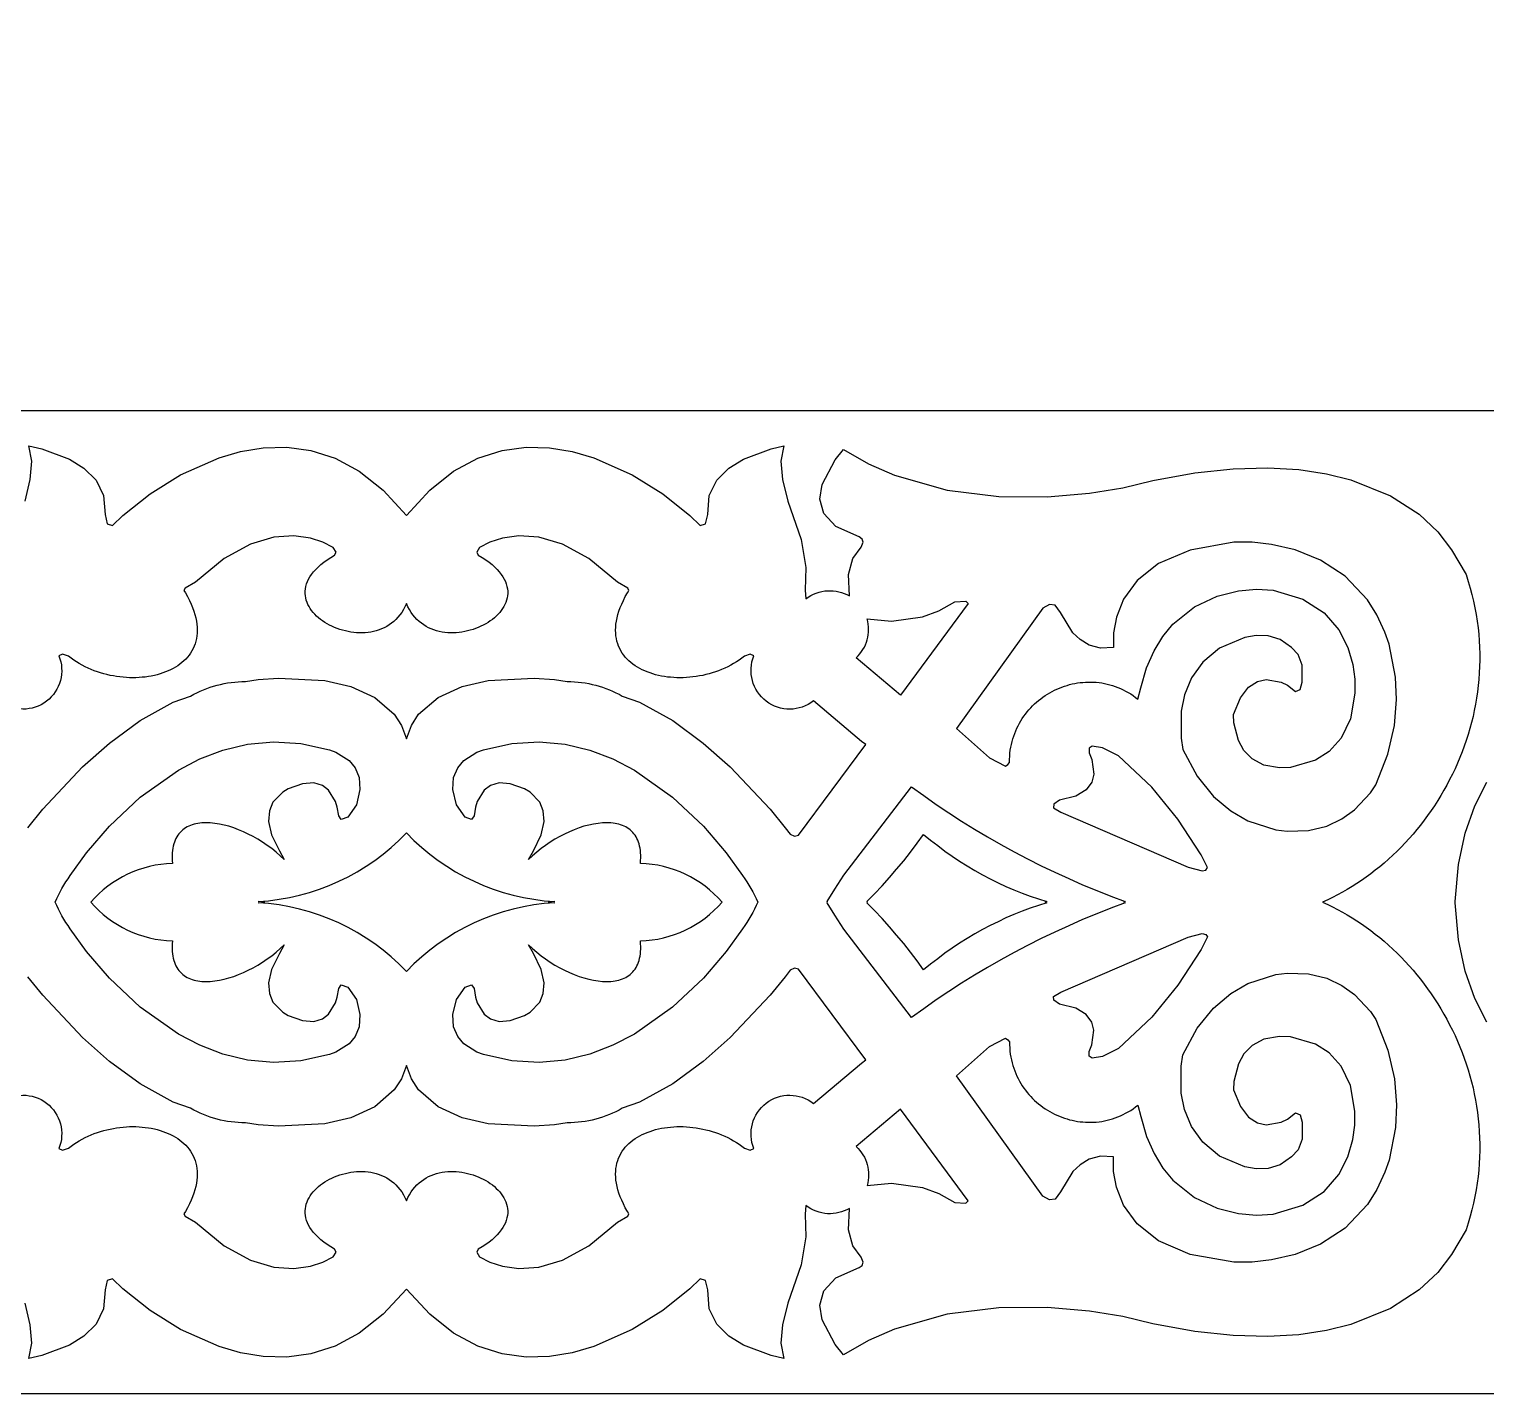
# Model space of a CAD drawing. Extents: x 2785 to 3442, y 577 to 855.
# Drawn here: x 2901.3 to 3049.6, y 577.3 to 716.3 of the extents above; entities that cross this region are included whole.
import ezdxf

# ---------------------------------------------------------------- set-up
doc = ezdxf.new("R2010")
doc.units = 0
doc.layers.add('LAYER_1', color=18, linetype='CONTINUOUS')

msp = doc.modelspace()

# ---------------------------------------------------------------- linework, layer by layer
at = {"layer": 'LAYER_1'}
for points in [[(2831.82, 660.75, 0), (2833.32, 663.28)], [(2900.9, 668.23), (2901.43, 670.43), (2901.6, 672.29), (2901.29, 673.86), (2902.6, 673.57), (2905.42, 672.51), (2906.89, 671.59), (2908.12, 670.38), (2908.9, 668.81), (2909.04, 666.87), (2909.27, 665.92), (2909.81, 665.77), (2910.86, 666.77), (2913.63, 668.97), (2916.73, 670.9), (2920.65, 672.64), (2922.84, 673.28), (2925.15, 673.66), (2927.54, 673.72), (2929.99, 673.39), (2932.46, 672.6), (2934.93, 671.28), (2937.36, 669.36), (2939.73, 666.79), (2942.1, 669.36), (2944.53, 671.28), (2947, 672.6), (2949.47, 673.39), (2951.92, 673.72), (2954.31, 673.66), (2956.62, 673.28), (2958.81, 672.64), (2962.73, 670.9), (2965.83, 668.97), (2968.6, 666.77), (2969.65, 665.77), (2970.19, 665.92), (2970.42, 666.87), (2970.56, 668.81), (2971.34, 670.38), (2972.57, 671.59), (2974.04, 672.51), (2976.86, 673.57), (2978.17, 673.86), (2977.86, 672.29), (2978.03, 670.43), (2978.56, 668.23), (2979.91, 664.33), (2980.41, 661.49), (2980.34, 659.16), (2980.4, 658.28), (2980.65, 658.46), (2980.92, 658.62), (2981.19, 658.76), (2981.47, 658.88), (2981.75, 658.97), (2982.03, 659.04), (2982.32, 659.09), (2982.61, 659.12), (2982.9, 659.12), (2983.19, 659.11), (2983.48, 659.07), (2983.76, 659.01), (2984.04, 658.94), (2984.32, 658.84), (2984.58, 658.72), (2984.84, 658.58), (2984.74, 660.78), (2985.18, 662.38), (2986.02, 663.55), (2986.24, 664.06), (2986.14, 664.38), (2985.82, 664.61), (2983.47, 665.67), (2982.22, 666.99), (2981.83, 668.45), (2982.05, 669.93), (2983.38, 672.44), (2984.25, 673.5), (2986.8, 672.04), (2989.43, 670.88), (2994.79, 669.36), (3000.06, 668.7), (3004.98, 668.68), (3009.28, 669.05), (3012.68, 669.6), (3015.72, 670.32), (3020.02, 671.11), (3023.92, 671.53), (3027.45, 671.62), (3030.61, 671.44), (3033.42, 671.02), (3035.9, 670.4), (3039.94, 668.77), (3042.85, 666.9), (3044.77, 665.12), (3046.14, 663.28, 0), (3047.64, 660.75), (3047.86, 660.07), (3048.06, 659.39), (3048.23, 658.72), (3048.39, 658.04), (3048.54, 657.37), (3048.66, 656.69), (3048.76, 656.02), (3048.85, 655.35), (3048.92, 654.68), (3048.97, 654.02), (3049.01, 653.36), (3049.02, 652.7), (3049.03, 652.04), (3049.01, 651.39), (3048.98, 650.74), (3048.93, 650.09), (3048.87, 649.45), (3048.79, 648.81), (3048.7, 648.18), (3048.59, 647.55), (3048.47, 646.93), (3048.34, 646.31), (3048.18, 645.69), (3048.02, 645.09), (3047.84, 644.48), (3047.65, 643.88), (3047.45, 643.29), (3047.23, 642.71), (3047, 642.13), (3046.76, 641.55), (3046.51, 640.99), (3046.24, 640.43), (3045.96, 639.88), (3045.68, 639.33), (3045.38, 638.8), (3045.07, 638.27), (3044.75, 637.75), (3044.41, 637.23), (3044.07, 636.73), (3043.72, 636.23), (3043.36, 635.74), (3042.99, 635.26), (3042.61, 634.79), (3042.23, 634.33), (3041.83, 633.88), (3041.43, 633.44), (3041.02, 633.01), (3040.6, 632.59), (3040.17, 632.18), (3039.73, 631.78), (3039.29, 631.39), (3038.84, 631.01), (3038.39, 630.65), (3037.93, 630.29), (3037.46, 629.95), (3036.99, 629.62), (3036.51, 629.29), (3036.02, 628.99), (3035.54, 628.69), (3035.04, 628.41), (3034.54, 628.14), (3034.04, 627.88), (3033.54, 627.64), (3033.03, 627.41), (3033.54, 627.17), (3034.04, 626.93), (3034.54, 626.67), (3035.04, 626.4), (3035.54, 626.12), (3036.02, 625.82), (3036.51, 625.52), (3036.99, 625.2), (3037.46, 624.86), (3037.93, 624.52), (3038.39, 624.16), (3038.84, 623.8), (3039.29, 623.42), (3039.73, 623.03), (3040.17, 622.63), (3040.6, 622.22), (3041.02, 621.8), (3041.43, 621.37), (3041.83, 620.93), (3042.23, 620.48), (3042.61, 620.02), (3042.99, 619.55), (3043.36, 619.07), (3043.72, 618.58), (3044.07, 618.08), (3044.41, 617.58), (3044.75, 617.07), (3045.07, 616.54), (3045.38, 616.01), (3045.68, 615.48), (3045.96, 614.93), (3046.24, 614.38), (3046.51, 613.82), (3046.76, 613.26), (3047, 612.68), (3047.23, 612.1), (3047.45, 611.52), (3047.65, 610.93), (3047.84, 610.33), (3048.02, 609.73), (3048.18, 609.12), (3048.34, 608.5), (3048.47, 607.88), (3048.59, 607.26), (3048.7, 606.63), (3048.79, 606), (3048.87, 605.36), (3048.93, 604.72), (3048.98, 604.07), (3049.01, 603.42), (3049.03, 602.77), (3049.02, 602.11), (3049.01, 601.45), (3048.97, 600.79), (3048.92, 600.13), (3048.85, 599.46), (3048.76, 598.79), (3048.66, 598.12), (3048.54, 597.45), (3048.39, 596.77), (3048.23, 596.09), (3048.06, 595.42), (3047.86, 594.74), (3047.64, 594.06, 0), (3046.14, 591.53), (3044.77, 589.69), (3042.85, 587.92), (3039.94, 586.04), (3035.9, 584.41), (3033.42, 583.79), (3030.61, 583.37), (3027.45, 583.19), (3023.92, 583.28), (3020.02, 583.7), (3015.72, 584.49), (3012.68, 585.21), (3009.28, 585.76), (3004.98, 586.13), (3000.06, 586.11), (2994.79, 585.45), (2989.43, 583.93), (2986.8, 582.77), (2984.25, 581.32), (2983.38, 582.37), (2982.05, 584.88), (2981.83, 586.36), (2982.22, 587.82), (2983.47, 589.15), (2985.82, 590.2), (2986.14, 590.43), (2986.24, 590.75), (2986.02, 591.26), (2985.18, 592.43), (2984.74, 594.03), (2984.84, 596.23), (2984.58, 596.09), (2984.32, 595.97), (2984.04, 595.87), (2983.76, 595.8), (2983.48, 595.74), (2983.19, 595.7), (2982.9, 595.69), (2982.61, 595.69), (2982.32, 595.72), (2982.03, 595.77), (2981.75, 595.84), (2981.47, 595.93), (2981.19, 596.05), (2980.92, 596.19), (2980.65, 596.35), (2980.4, 596.53), (2980.34, 595.65), (2980.41, 593.32), (2979.91, 590.48), (2978.56, 586.58), (2978.03, 584.38), (2977.86, 582.52), (2978.17, 580.95), (2976.86, 581.24), (2974.04, 582.3), (2972.57, 583.22), (2971.34, 584.44), (2970.56, 586), (2970.42, 587.94), (2970.19, 588.89), (2969.65, 589.04), (2968.6, 588.05), (2965.83, 585.84), (2962.73, 583.91), (2958.81, 582.17), (2956.62, 581.53), (2954.31, 581.15), (2951.92, 581.09), (2949.47, 581.43), (2947, 582.21), (2944.53, 583.53), (2942.1, 585.45), (2939.73, 588.02), (2937.36, 585.45), (2934.93, 583.53), (2932.46, 582.21), (2929.99, 581.43), (2927.54, 581.09), (2925.15, 581.15), (2922.84, 581.53), (2920.65, 582.17), (2916.73, 583.91), (2913.63, 585.84), (2910.86, 588.05), (2909.81, 589.04), (2909.27, 588.89), (2909.04, 587.94), (2908.9, 586), (2908.12, 584.44), (2906.89, 583.22), (2905.42, 582.3), (2902.6, 581.24), (2901.29, 580.95), (2901.6, 582.52), (2901.43, 584.38), (2900.9, 586.58)], [(2833.32, 591.53, 0), (2831.82, 594.06)], [(2907.39, 846.03, 0), (2908.36, 844.39)], [(2970.34, 846.03, 0), (2969.36, 844.39)], [(3109.49, 844.39, 0), (3108.51, 846.03)], [(3371.62, 844.39, 0), (3372.59, 846.03)], [(2908.36, 801.15, 0), (2907.39, 799.51)], [(2969.36, 801.15, 0), (2970.34, 799.51)], [(3108.51, 799.51, 0), (3109.49, 801.15)], [(3372.59, 799.51, 0), (3371.62, 801.15)], [(2901.17, 634.99), (2902.69, 636.88), (2906.75, 641.18), (2909.5, 643.61), (2912.61, 645.9), (2915.98, 647.78), (2917.75, 648.39, -0.132782), (2923.34, 649.86), (2924.65, 650.06), (2926.72, 650.21), (2931.42, 649.96), (2934.06, 649.35), (2936.51, 648.25), (2938.49, 646.53), (2939.22, 645.39), (2939.73, 644.04), (2939.73, 644.04), (2939.73, 644.04), (2939.73, 644.04), (2939.73, 644.04), (2940.24, 645.39), (2940.97, 646.53), (2942.95, 648.25), (2945.4, 649.35), (2948.04, 649.96), (2952.74, 650.21), (2954.81, 650.06), (2956.11, 649.86, -0.132782), (2961.71, 648.39), (2963.48, 647.78), (2966.85, 645.9), (2969.96, 643.61), (2972.71, 641.18), (2976.77, 636.88), (2978.29, 634.99), (2978.81, 634.32), (2979.24, 634.11), (2979.64, 634.22), (2986.5, 643.47), (2986.06, 643.78), (2981.18, 647.89, -0.77031), (2975.12, 652.5), (2975.12, 652.5), (2974.75, 652.65), (2974.15, 652.45), (2973.88, 652.25), (2973.61, 652.05), (2973.33, 651.87), (2973.04, 651.69), (2972.75, 651.53), (2972.45, 651.37), (2972.14, 651.23), (2971.83, 651.09), (2971.52, 650.97), (2971.2, 650.86), (2970.88, 650.75), (2970.55, 650.66), (2970.23, 650.57), (2969.9, 650.5), (2969.57, 650.44), (2969.24, 650.38), (2968.91, 650.34), (2968.58, 650.3), (2968.25, 650.28), (2967.92, 650.26), (2967.6, 650.26), (2967.27, 650.26), (2966.95, 650.28), (2966.63, 650.3), (2966.32, 650.33), (2966.01, 650.38), (2965.7, 650.43), (2965.4, 650.49), (2965.11, 650.56), (2964.82, 650.65), (2964.54, 650.74), (2964.26, 650.84), (2964, 650.95), (2963.74, 651.07), (2963.49, 651.19), (2963.25, 651.33), (2963.02, 651.48), (2962.79, 651.64), (2962.58, 651.8), (2962.38, 651.98), (2962.2, 652.16), (2962.02, 652.36), (2961.86, 652.56), (2961.71, 652.77), (2961.57, 652.99), (2961.45, 653.22), (2961.34, 653.46), (2961.25, 653.71), (2961.17, 653.97), (2961.11, 654.24), (2961.07, 654.51), (2961.04, 654.8), (2961.03, 655.09), (2961.04, 655.39), (2961.07, 655.71), (2961.11, 656.03), (2961.18, 656.36), (2961.26, 656.69), (2961.37, 657.04), (2961.5, 657.4), (2961.65, 657.76), (2961.82, 658.13), (2962.01, 658.52), (2962.23, 658.91), (2962.38, 659.13), (2962.26, 659.37), (2961.21, 659.98), (2958.3, 662.4), (2955.62, 663.86), (2953.23, 664.56), (2951.18, 664.7), (2949.5, 664.47), (2948.24, 664.07), (2947.18, 663.51), (2946.9, 663.04), (2947.04, 662.74), (2947.44, 662.5), (2947.81, 662.26), (2948.14, 662.02), (2948.45, 661.77), (2948.73, 661.52), (2948.97, 661.28), (2949.19, 661.03), (2949.39, 660.78), (2949.55, 660.53), (2949.69, 660.29), (2949.81, 660.04), (2949.9, 659.8), (2949.97, 659.55), (2950.01, 659.31), (2950.04, 659.07), (2950.04, 658.84), (2950.02, 658.61), (2949.99, 658.38), (2949.93, 658.15), (2949.85, 657.93), (2949.76, 657.72), (2949.65, 657.51), (2949.53, 657.3), (2949.39, 657.1), (2949.23, 656.9), (2949.06, 656.72), (2948.88, 656.54), (2948.69, 656.36), (2948.48, 656.2), (2948.27, 656.04), (2948.04, 655.89), (2947.8, 655.74), (2947.56, 655.61), (2947.31, 655.49), (2947.05, 655.37), (2946.78, 655.27), (2946.51, 655.17), (2946.23, 655.09), (2945.95, 655.02), (2945.67, 654.95), (2945.38, 654.9), (2945.09, 654.87), (2944.8, 654.84), (2944.51, 654.83), (2944.22, 654.83), (2943.93, 654.84), (2943.64, 654.87), (2943.36, 654.91), (2943.08, 654.97), (2942.8, 655.04), (2942.52, 655.13), (2942.26, 655.23), (2941.99, 655.35), (2941.74, 655.48), (2941.49, 655.63), (2941.25, 655.8), (2941.02, 655.99), (2940.8, 656.19), (2940.59, 656.41), (2940.39, 656.65), (2940.21, 656.91), (2940.03, 657.19), (2939.88, 657.49), (2939.73, 657.8), (2939.58, 657.49), (2939.42, 657.19), (2939.25, 656.91), (2939.06, 656.65), (2938.87, 656.41), (2938.66, 656.19), (2938.44, 655.99), (2938.21, 655.8), (2937.97, 655.63), (2937.72, 655.48), (2937.47, 655.35), (2937.2, 655.23), (2936.94, 655.13), (2936.66, 655.04), (2936.38, 654.97), (2936.1, 654.91), (2935.82, 654.87), (2935.53, 654.84), (2935.24, 654.83), (2934.95, 654.83), (2934.66, 654.84), (2934.37, 654.87), (2934.08, 654.9), (2933.79, 654.95), (2933.51, 655.02), (2933.23, 655.09), (2932.95, 655.17), (2932.68, 655.27), (2932.41, 655.37), (2932.15, 655.49), (2931.9, 655.61), (2931.66, 655.74), (2931.42, 655.89), (2931.19, 656.04), (2930.98, 656.2), (2930.77, 656.36), (2930.58, 656.54), (2930.4, 656.72), (2930.23, 656.9), (2930.07, 657.1), (2929.93, 657.3), (2929.81, 657.51), (2929.7, 657.72), (2929.61, 657.93), (2929.53, 658.15), (2929.47, 658.38), (2929.44, 658.61), (2929.42, 658.84), (2929.42, 659.07), (2929.45, 659.31), (2929.49, 659.55), (2929.56, 659.8), (2929.65, 660.04), (2929.77, 660.29), (2929.91, 660.53), (2930.07, 660.78), (2930.27, 661.03), (2930.49, 661.28), (2930.73, 661.52), (2931.01, 661.77), (2931.32, 662.02), (2931.65, 662.26), (2932.02, 662.5), (2932.42, 662.74), (2932.56, 663.04), (2932.28, 663.51), (2931.22, 664.07), (2929.96, 664.47), (2928.28, 664.7), (2926.22, 664.56), (2923.84, 663.86), (2921.16, 662.4), (2918.25, 659.98), (2917.2, 659.37), (2917.08, 659.13), (2917.23, 658.91), (2917.45, 658.52), (2917.64, 658.13), (2917.81, 657.76), (2917.96, 657.4), (2918.09, 657.04), (2918.2, 656.69), (2918.28, 656.36), (2918.35, 656.03), (2918.39, 655.71), (2918.42, 655.39), (2918.43, 655.09), (2918.42, 654.8), (2918.39, 654.51), (2918.35, 654.24), (2918.29, 653.97), (2918.21, 653.71), (2918.12, 653.46), (2918.01, 653.22), (2917.89, 652.99), (2917.75, 652.77), (2917.6, 652.56), (2917.44, 652.36), (2917.26, 652.16), (2917.07, 651.98), (2916.87, 651.8), (2916.66, 651.64), (2916.44, 651.48), (2916.21, 651.33), (2915.97, 651.19), (2915.72, 651.07), (2915.46, 650.95), (2915.19, 650.84), (2914.92, 650.74), (2914.64, 650.65), (2914.35, 650.56), (2914.06, 650.49), (2913.75, 650.43), (2913.45, 650.38), (2913.14, 650.33), (2912.82, 650.3), (2912.51, 650.28), (2912.19, 650.26), (2911.86, 650.26), (2911.53, 650.26), (2911.21, 650.28), (2910.88, 650.3), (2910.55, 650.34), (2910.22, 650.38), (2909.89, 650.44), (2909.56, 650.5), (2909.23, 650.57), (2908.91, 650.66), (2908.58, 650.75), (2908.26, 650.86), (2907.94, 650.97), (2907.63, 651.09), (2907.32, 651.23), (2907.01, 651.37), (2906.71, 651.53), (2906.42, 651.69), (2906.13, 651.87), (2905.85, 652.05), (2905.58, 652.25), (2905.31, 652.45), (2904.71, 652.65), (2904.33, 652.5), (2904.33, 652.5, -0.77031), (2898.28, 647.89)], [(2898.28, 606.92, -0.77031), (2904.33, 602.31), (2904.33, 602.31), (2904.71, 602.16), (2905.31, 602.36), (2905.58, 602.56), (2905.85, 602.76), (2906.13, 602.94), (2906.42, 603.12), (2906.71, 603.28), (2907.01, 603.44), (2907.32, 603.58), (2907.63, 603.72), (2907.94, 603.84), (2908.26, 603.95), (2908.58, 604.06), (2908.91, 604.15), (2909.23, 604.24), (2909.56, 604.31), (2909.89, 604.37), (2910.22, 604.43), (2910.55, 604.47), (2910.88, 604.51), (2911.21, 604.53), (2911.53, 604.55), (2911.86, 604.55), (2912.19, 604.55), (2912.51, 604.53), (2912.82, 604.51), (2913.14, 604.48), (2913.45, 604.43), (2913.75, 604.38), (2914.06, 604.32), (2914.35, 604.25), (2914.64, 604.17), (2914.92, 604.07), (2915.19, 603.97), (2915.46, 603.86), (2915.72, 603.75), (2915.97, 603.62), (2916.21, 603.48), (2916.44, 603.33), (2916.66, 603.17), (2916.87, 603.01), (2917.07, 602.83), (2917.26, 602.65), (2917.44, 602.45), (2917.6, 602.25), (2917.75, 602.04), (2917.89, 601.82), (2918.01, 601.59), (2918.12, 601.35), (2918.21, 601.1), (2918.29, 600.84), (2918.35, 600.57), (2918.39, 600.3), (2918.42, 600.01), (2918.43, 599.72), (2918.42, 599.42), (2918.39, 599.11), (2918.35, 598.78), (2918.28, 598.46), (2918.2, 598.12), (2918.09, 597.77), (2917.96, 597.41), (2917.81, 597.05), (2917.64, 596.68), (2917.45, 596.29), (2917.23, 595.9), (2917.08, 595.68), (2917.2, 595.44), (2918.25, 594.83), (2921.16, 592.41), (2923.84, 590.95), (2926.22, 590.25), (2928.28, 590.11), (2929.96, 590.34), (2931.22, 590.75), (2932.28, 591.3), (2932.56, 591.77), (2932.42, 592.07), (2932.02, 592.31), (2931.65, 592.55), (2931.32, 592.79), (2931.01, 593.04), (2930.73, 593.29), (2930.49, 593.53), (2930.27, 593.78), (2930.07, 594.03), (2929.91, 594.28), (2929.77, 594.52), (2929.65, 594.77), (2929.56, 595.01), (2929.49, 595.26), (2929.45, 595.5), (2929.42, 595.74), (2929.42, 595.97), (2929.44, 596.2), (2929.47, 596.43), (2929.53, 596.66), (2929.61, 596.88), (2929.7, 597.09), (2929.81, 597.31), (2929.93, 597.51), (2930.07, 597.71), (2930.23, 597.91), (2930.4, 598.09), (2930.58, 598.27), (2930.77, 598.45), (2930.98, 598.62), (2931.19, 598.77), (2931.42, 598.92), (2931.66, 599.07), (2931.9, 599.2), (2932.15, 599.32), (2932.41, 599.44), (2932.68, 599.54), (2932.95, 599.64), (2933.23, 599.72), (2933.51, 599.79), (2933.79, 599.86), (2934.08, 599.91), (2934.37, 599.94), (2934.66, 599.97), (2934.95, 599.98), (2935.24, 599.98), (2935.53, 599.97), (2935.82, 599.94), (2936.1, 599.9), (2936.38, 599.84), (2936.66, 599.77), (2936.94, 599.68), (2937.2, 599.58), (2937.47, 599.46), (2937.72, 599.33), (2937.97, 599.18), (2938.21, 599.01), (2938.44, 598.82), (2938.66, 598.62), (2938.87, 598.4), (2939.06, 598.16), (2939.25, 597.9), (2939.42, 597.62), (2939.58, 597.32), (2939.73, 597.01), (2939.88, 597.32), (2940.03, 597.62), (2940.21, 597.9), (2940.39, 598.16), (2940.59, 598.4), (2940.8, 598.62), (2941.02, 598.82), (2941.25, 599.01), (2941.49, 599.18), (2941.74, 599.33), (2941.99, 599.46), (2942.26, 599.58), (2942.52, 599.68), (2942.8, 599.77), (2943.08, 599.84), (2943.36, 599.9), (2943.64, 599.94), (2943.93, 599.97), (2944.22, 599.98), (2944.51, 599.98), (2944.8, 599.97), (2945.09, 599.94), (2945.38, 599.91), (2945.67, 599.86), (2945.95, 599.79), (2946.23, 599.72), (2946.51, 599.64), (2946.78, 599.54), (2947.05, 599.44), (2947.31, 599.32), (2947.56, 599.2), (2947.8, 599.07), (2948.04, 598.92), (2948.27, 598.77), (2948.48, 598.62), (2948.69, 598.45), (2948.88, 598.27), (2949.06, 598.09), (2949.23, 597.91), (2949.39, 597.71), (2949.53, 597.51), (2949.65, 597.31), (2949.76, 597.09), (2949.85, 596.88), (2949.93, 596.66), (2949.99, 596.43), (2950.02, 596.2), (2950.04, 595.97), (2950.04, 595.74), (2950.01, 595.5), (2949.97, 595.26), (2949.9, 595.01), (2949.81, 594.77), (2949.69, 594.52), (2949.55, 594.28), (2949.39, 594.03), (2949.19, 593.78), (2948.97, 593.53), (2948.73, 593.29), (2948.45, 593.04), (2948.14, 592.79), (2947.81, 592.55), (2947.44, 592.31), (2947.04, 592.07), (2946.9, 591.77), (2947.18, 591.3), (2948.24, 590.75), (2949.5, 590.34), (2951.18, 590.11), (2953.23, 590.25), (2955.62, 590.95), (2958.3, 592.41), (2961.21, 594.83), (2962.26, 595.44), (2962.38, 595.68), (2962.23, 595.9), (2962.01, 596.29), (2961.82, 596.68), (2961.65, 597.05), (2961.5, 597.41), (2961.37, 597.77), (2961.26, 598.12), (2961.18, 598.46), (2961.11, 598.78), (2961.07, 599.11), (2961.04, 599.42), (2961.03, 599.72), (2961.04, 600.01), (2961.07, 600.3), (2961.11, 600.57), (2961.17, 600.84), (2961.25, 601.1), (2961.34, 601.35), (2961.45, 601.59), (2961.57, 601.82), (2961.71, 602.04), (2961.86, 602.25), (2962.02, 602.45), (2962.2, 602.65), (2962.38, 602.83), (2962.58, 603.01), (2962.79, 603.17), (2963.02, 603.33), (2963.25, 603.48), (2963.49, 603.62), (2963.74, 603.75), (2964, 603.86), (2964.26, 603.97), (2964.54, 604.07), (2964.82, 604.17), (2965.11, 604.25), (2965.4, 604.32), (2965.7, 604.38), (2966.01, 604.43), (2966.32, 604.48), (2966.63, 604.51), (2966.95, 604.53), (2967.27, 604.55), (2967.6, 604.55), (2967.92, 604.55), (2968.25, 604.53), (2968.58, 604.51), (2968.91, 604.47), (2969.24, 604.43), (2969.57, 604.37), (2969.9, 604.31), (2970.23, 604.24), (2970.55, 604.15), (2970.88, 604.06), (2971.2, 603.95), (2971.52, 603.84), (2971.83, 603.72), (2972.14, 603.58), (2972.45, 603.44), (2972.75, 603.28), (2973.04, 603.12), (2973.33, 602.94), (2973.61, 602.76), (2973.88, 602.56), (2974.15, 602.36), (2974.75, 602.16), (2975.12, 602.31), (2975.12, 602.31, -0.77031), (2981.18, 606.92), (2986.06, 611.03), (2986.5, 611.34), (2979.64, 620.59), (2979.24, 620.7), (2978.81, 620.49), (2978.29, 619.82), (2976.77, 617.93), (2972.71, 613.63), (2969.96, 611.2), (2966.85, 608.91), (2963.48, 607.03), (2961.71, 606.42, -0.132782), (2956.11, 604.95), (2954.81, 604.75), (2952.74, 604.6), (2948.04, 604.85), (2945.4, 605.46), (2942.95, 606.56), (2940.97, 608.29), (2940.24, 609.42), (2939.73, 610.77), (2939.73, 610.77), (2939.73, 610.77), (2939.73, 610.77), (2939.73, 610.77), (2939.22, 609.42), (2938.49, 608.29), (2936.51, 606.56), (2934.06, 605.46), (2931.42, 604.85), (2926.72, 604.6), (2924.65, 604.75), (2923.34, 604.95, -0.132782), (2917.75, 606.42), (2915.98, 607.03), (2912.61, 608.91), (2909.5, 611.2), (2906.75, 613.63), (2902.69, 617.93), (2901.17, 619.82)]]:
    msp.add_lwpolyline(points, format="xyb", dxfattribs=at)
for points in [[(2785.22, 677.47), (2939.73, 677.47), (3094.24, 677.47)], [(3049.74, 615.18), (3048.52, 617.59), (3047.55, 620.38), (3046.87, 623.57), (3046.54, 627.35), (3046.54, 627.41), (3046.54, 627.47), (3046.87, 631.24), (3047.55, 634.43), (3048.52, 637.22), (3049.74, 639.63)], [(3094.24, 577.34), (2939.73, 577.34), (2785.22, 577.34)]]:
    msp.add_lwpolyline(points, dxfattribs=at)
for points in [[(3001.14, 641.62), (3001.14, 641.94), (3001.16, 642.26), (3001.19, 642.56), (3001.22, 642.87), (3001.27, 643.17), (3001.33, 643.46), (3001.4, 643.75), (3001.48, 644.04), (3001.57, 644.32), (3001.67, 644.59), (3001.78, 644.86), (3001.89, 645.12), (3002.02, 645.37), (3002.15, 645.62), (3002.29, 645.87), (3002.44, 646.11), (3002.6, 646.34), (3002.76, 646.56), (3002.94, 646.78), (3003.12, 646.99), (3003.3, 647.2), (3003.49, 647.4), (3003.69, 647.59), (3003.9, 647.77), (3004.11, 647.95), (3004.32, 648.12), (3004.55, 648.28), (3004.77, 648.44), (3005, 648.59), (3005.24, 648.73), (3005.48, 648.86), (3005.72, 648.98), (3005.97, 649.1), (3006.22, 649.2), (3006.48, 649.3), (3006.73, 649.39), (3007, 649.48), (3007.26, 649.55), (3007.52, 649.62), (3007.79, 649.67), (3008.06, 649.72), (3008.33, 649.76), (3008.61, 649.78), (3008.88, 649.8), (3009.16, 649.81), (3009.43, 649.81), (3009.71, 649.8), (3009.98, 649.79), (3010.26, 649.76), (3010.53, 649.72), (3010.81, 649.67), (3011.08, 649.61), (3011.36, 649.54), (3011.63, 649.46), (3011.9, 649.37), (3012.17, 649.27), (3012.43, 649.16), (3012.7, 649.03), (3012.96, 648.9), (3013.22, 648.75), (3013.48, 648.6), (3013.73, 648.43), (3013.98, 648.25), (3014.22, 648.06), (3014.5, 649.22), (3015.1, 651.25), (3015.87, 653), (3016.77, 654.47), (3017.78, 655.7), (3019.99, 657.49), (3022.29, 658.57), (3024.46, 659.1), (3026.28, 659.26), (3028, 659.17), (3031, 658.25), (3033.18, 656.85), (3034.67, 655.14), (3035.61, 653.33), (3036.11, 651.59), (3036.31, 650.11), (3036.31, 648.7), (3035.85, 646.06), (3034.92, 644.11), (3033.68, 642.74), (3032.3, 641.86), (3029.76, 641.13), (3028.62, 641.07), (3027.04, 641.35), (3025.86, 641.99), (3025.02, 642.86), (3024.47, 643.85), (3024, 645.67), (3023.95, 646.5), (3024.65, 648.21), (3025.48, 649.3), (3026.39, 649.87), (3027.29, 650.07), (3028.8, 649.8), (3029.44, 649.49), (3030.27, 648.87), (3030.73, 649.05), (3030.95, 649.79), (3030.93, 651.54), (3030.55, 652.62), (3029.87, 653.34), (3028.71, 654.15), (3027.48, 654.52), (3026.26, 654.55), (3025.1, 654.36), (3022.54, 653.25), (3020.82, 651.85), (3019.66, 650.23), (3018.96, 648.52), (3018.62, 646.85), (3018.61, 644.09), (3018.79, 642.95), (3020.25, 640.23), (3021.92, 638.18), (3023.69, 636.7), (3025.41, 635.7), (3028.25, 634.77), (3029.43, 634.63), (3031.59, 634.69), (3033.44, 635.15), (3034.99, 635.9), (3036.26, 636.8), (3037.91, 638.54), (3038.46, 639.35), (3039.68, 642.48), (3040.33, 645.4), (3040.55, 648.03), (3040.45, 650.33), (3039.79, 653.66), (3039.35, 654.88), (3038.54, 656.65), (3037.59, 658.18), (3035.33, 660.59), (3032.8, 662.23), (3030.22, 663.27), (3027.83, 663.83), (3025.84, 664.05), (3023.97, 664.06), (3019.55, 663.26), (3016.33, 661.88), (3014.13, 660.14), (3012.75, 658.25), (3012.02, 656.41), (3011.73, 654.84), (3011.72, 653.34), (3010.4, 653.28), (3009.27, 653.58), (3008.34, 654.14), (3007.6, 654.84), (3006.33, 656.9), (3005.8, 657.64), (3005.22, 657.71), (3004.54, 657.33), (2995.75, 645.08), (2999.1, 642.09), (3000.73, 641.26), (3000.98, 641.43)], [(2985.53, 652.28), (2985.73, 652.48), (2985.91, 652.69), (2986.08, 652.91), (2986.22, 653.14), (2986.36, 653.37), (2986.47, 653.62), (2986.57, 653.87), (2986.65, 654.12), (2986.71, 654.38), (2986.75, 654.64), (2986.78, 654.91), (2986.79, 655.18), (2986.78, 655.44), (2986.75, 655.71), (2986.71, 655.98), (2986.64, 656.24), (2989.13, 656.03), (2992.28, 656.46), (2993.95, 657.06), (2995.56, 657.98), (2996.7, 658.06), (2996.93, 657.8), (2990.03, 648.48)], [(3009.26, 642.6), (3009.53, 641.94), (3009.74, 640.45), (3009.53, 639.62), (3008.95, 638.83), (3007.89, 638.2), (3006.22, 637.8), (3005.66, 637.39), (3005.63, 637), (3006.37, 636.58), (3019.33, 630.96), (3020.77, 630.61), (3021.14, 630.68), (3021.32, 630.93), (3020.66, 632.23), (3018.28, 635.84), (3015.62, 639.12), (3012.24, 642.32), (3010.6, 643.12), (3009.56, 643.3), (3009.27, 643.09)], [(2982.6, 627.41), (2982.57, 627.47), (2983.35, 628.72), (2984.26, 630.15), (2991.16, 639.16), (2992.41, 638.25), (2993.68, 637.36), (2994.97, 636.49), (2996.27, 635.65), (2997.58, 634.84), (2998.91, 634.05), (3000.25, 633.28), (3001.61, 632.53), (3002.98, 631.81), (3004.36, 631.12), (3005.76, 630.45), (3007.17, 629.8), (3008.59, 629.18), (3010.02, 628.58), (3011.46, 628.01), (3012.91, 627.47), (3012.76, 627.41), (3012.91, 627.35), (3011.46, 626.8), (3010.02, 626.23), (3008.59, 625.63), (3007.17, 625.01), (3005.76, 624.36), (3004.36, 623.69), (3002.98, 623), (3001.61, 622.28), (3000.25, 621.53), (2998.91, 620.76), (2997.58, 619.97), (2996.27, 619.16), (2994.97, 618.32), (2993.68, 617.45), (2992.41, 616.56), (2991.16, 615.65), (2984.26, 624.66), (2983.35, 626.09), (2982.57, 627.35)], [(2986.69, 627.41), (2986.63, 627.47), (2987.41, 628.26), (2988.18, 629.07), (2988.92, 629.9), (2989.65, 630.75), (2990.37, 631.61), (2991.06, 632.49), (2991.74, 633.4), (2992.4, 634.31), (2993.11, 633.73), (2993.83, 633.16), (2994.56, 632.61), (2995.31, 632.09), (2996.06, 631.59), (2996.82, 631.1), (2997.6, 630.64), (2998.38, 630.2), (2999.17, 629.79), (2999.97, 629.39), (3000.78, 629.01), (3001.59, 628.66), (3002.42, 628.33), (3003.25, 628.02), (3004.08, 627.73), (3004.93, 627.47), (3004.74, 627.41), (3004.93, 627.35), (3004.08, 627.08), (3003.25, 626.79), (3002.42, 626.48), (3001.59, 626.15), (3000.78, 625.8), (2999.97, 625.42), (2999.17, 625.03), (2998.38, 624.61), (2997.6, 624.17), (2996.82, 623.71), (2996.06, 623.23), (2995.31, 622.72), (2994.56, 622.2), (2993.83, 621.65), (2993.11, 621.08), (2992.4, 620.5), (2991.74, 621.42), (2991.06, 622.32), (2990.37, 623.2), (2989.65, 624.06), (2988.92, 624.91), (2988.18, 625.74), (2987.41, 626.55), (2986.63, 627.35)], [(3009.26, 612.21), (3009.53, 612.87), (3009.74, 614.36), (3009.53, 615.2), (3008.95, 615.98), (3007.89, 616.61), (3006.22, 617.01), (3005.66, 617.42), (3005.63, 617.81), (3006.37, 618.23), (3019.33, 623.85), (3020.77, 624.2), (3021.14, 624.13), (3021.32, 623.88), (3020.66, 622.58), (3018.28, 618.97), (3015.62, 615.69), (3012.24, 612.49), (3010.6, 611.69), (3009.56, 611.51), (3009.27, 611.72)], [(3001.14, 613.19), (3001.14, 612.87), (3001.16, 612.56), (3001.19, 612.25), (3001.22, 611.94), (3001.27, 611.64), (3001.33, 611.35), (3001.4, 611.06), (3001.48, 610.77), (3001.57, 610.5), (3001.67, 610.22), (3001.78, 609.95), (3001.89, 609.69), (3002.02, 609.44), (3002.15, 609.19), (3002.29, 608.94), (3002.44, 608.7), (3002.6, 608.47), (3002.76, 608.25), (3002.94, 608.03), (3003.12, 607.82), (3003.3, 607.61), (3003.49, 607.41), (3003.69, 607.22), (3003.9, 607.04), (3004.11, 606.86), (3004.32, 606.69), (3004.55, 606.53), (3004.77, 606.37), (3005, 606.22), (3005.24, 606.08), (3005.48, 605.95), (3005.72, 605.83), (3005.97, 605.71), (3006.22, 605.61), (3006.48, 605.51), (3006.73, 605.42), (3007, 605.33), (3007.26, 605.26), (3007.52, 605.2), (3007.79, 605.14), (3008.06, 605.09), (3008.33, 605.05), (3008.61, 605.03), (3008.88, 605.01), (3009.16, 605), (3009.43, 605), (3009.71, 605.01), (3009.98, 605.02), (3010.26, 605.05), (3010.53, 605.09), (3010.81, 605.14), (3011.08, 605.2), (3011.36, 605.27), (3011.63, 605.35), (3011.9, 605.44), (3012.17, 605.54), (3012.43, 605.66), (3012.7, 605.78), (3012.96, 605.91), (3013.22, 606.06), (3013.48, 606.21), (3013.73, 606.38), (3013.98, 606.56), (3014.22, 606.75), (3014.5, 605.59), (3015.1, 603.56), (3015.87, 601.82), (3016.77, 600.34), (3017.78, 599.11), (3019.99, 597.32), (3022.29, 596.24), (3024.46, 595.71), (3026.28, 595.55), (3028, 595.64), (3031, 596.56), (3033.18, 597.96), (3034.67, 599.67), (3035.61, 601.49), (3036.11, 603.23), (3036.31, 604.7), (3036.31, 606.11), (3035.85, 608.75), (3034.92, 610.7), (3033.68, 612.07), (3032.3, 612.95), (3029.76, 613.69), (3028.62, 613.74), (3027.04, 613.46), (3025.86, 612.82), (3025.02, 611.95), (3024.47, 610.96), (3024, 609.14), (3023.95, 608.31), (3024.65, 606.6), (3025.48, 605.52), (3026.39, 604.94), (3027.29, 604.74), (3028.8, 605.01), (3029.44, 605.32), (3030.27, 605.94), (3030.73, 605.76), (3030.95, 605.02), (3030.93, 603.27), (3030.55, 602.19), (3029.87, 601.47), (3028.71, 600.66), (3027.48, 600.29), (3026.26, 600.26), (3025.1, 600.46), (3022.54, 601.56), (3020.82, 602.96), (3019.66, 604.58), (3018.96, 606.29), (3018.62, 607.96), (3018.61, 610.72), (3018.79, 611.86), (3020.25, 614.58), (3021.92, 616.63), (3023.69, 618.11), (3025.41, 619.11), (3028.25, 620.04), (3029.43, 620.18), (3031.59, 620.12), (3033.44, 619.66), (3034.99, 618.91), (3036.26, 618.01), (3037.91, 616.27), (3038.46, 615.46), (3039.68, 612.33), (3040.33, 609.41), (3040.55, 606.78), (3040.45, 604.48), (3039.79, 601.15), (3039.35, 599.93), (3038.54, 598.16), (3037.59, 596.63), (3035.33, 594.22), (3032.8, 592.58), (3030.22, 591.54), (3027.83, 590.98), (3025.84, 590.76), (3023.97, 590.75), (3019.55, 591.55), (3016.33, 592.93), (3014.13, 594.67), (3012.75, 596.56), (3012.02, 598.4), (3011.73, 599.97), (3011.72, 601.47), (3010.4, 601.53), (3009.27, 601.23), (3008.34, 600.67), (3007.6, 599.97), (3006.33, 597.91), (3005.8, 597.17), (3005.22, 597.1), (3004.54, 597.48), (2995.75, 609.73), (2999.1, 612.72), (3000.73, 613.55), (3000.98, 613.39)], [(2985.53, 602.53), (2985.73, 602.33), (2985.91, 602.12), (2986.08, 601.9), (2986.22, 601.67), (2986.36, 601.44), (2986.47, 601.19), (2986.57, 600.94), (2986.65, 600.69), (2986.71, 600.43), (2986.75, 600.17), (2986.78, 599.9), (2986.79, 599.63), (2986.78, 599.37), (2986.75, 599.1), (2986.71, 598.83), (2986.64, 598.57), (2989.13, 598.78), (2992.28, 598.35), (2993.95, 597.76), (2995.56, 596.83), (2996.7, 596.75), (2996.93, 597.01), (2990.03, 606.33)]]:
    msp.add_lwpolyline(points, close=True, dxfattribs=at)
for points in [[(2903.96, 627.41, -0.056268), (2905.5, 630.11), (2907.16, 632.43), (2909.49, 635.14), (2912.63, 638.11), (2916.51, 640.85), (2918.7, 641.99), (2921.05, 642.89), (2923.56, 643.49), (2926.2, 643.74), (2928.98, 643.57), (2931.88, 642.93), (2932.55, 642.69), (2933.9, 641.83), (2934.51, 641.09), (2934.92, 640.11), (2935, 638.86), (2934.63, 637.3), (2933.76, 636.05), (2933.1, 635.83), (2932.84, 636.21), (2932.67, 637.07), (2932.51, 637.66), (2931.81, 638.8), (2931.18, 639.28), (2930.3, 639.54), (2929.15, 639.46), (2927.68, 638.93), (2927.13, 638.62), (2926.14, 637.57), (2925.79, 636.72), (2925.7, 635.63), (2926, 634.27), (2926.8, 632.64), (2927.29, 631.74), (2926.88, 632.13), (2926.46, 632.5), (2926.01, 632.86), (2925.56, 633.19), (2925.09, 633.51), (2924.61, 633.81), (2924.12, 634.09), (2923.63, 634.34), (2923.14, 634.58), (2922.64, 634.78), (2922.14, 634.97), (2921.65, 635.13), (2921.17, 635.26), (2920.69, 635.36), (2920.22, 635.43), (2919.76, 635.48), (2919.54, 635.49), (2919.32, 635.49), (2919.1, 635.48), (2918.89, 635.47), (2918.69, 635.45), (2918.49, 635.42), (2918.29, 635.38), (2918.1, 635.34), (2917.92, 635.28), (2917.74, 635.22), (2917.57, 635.14), (2917.4, 635.06), (2917.24, 634.97), (2917.09, 634.87), (2916.95, 634.76), (2916.81, 634.64), (2916.68, 634.51), (2916.56, 634.37), (2916.45, 634.23), (2916.35, 634.07), (2916.26, 633.9), (2916.17, 633.72), (2916.1, 633.53), (2916.03, 633.33), (2915.98, 633.12), (2915.94, 632.9), (2915.9, 632.67), (2915.88, 632.43), (2915.87, 632.18), (2915.87, 631.91), (2915.88, 631.64), (2915.91, 631.35, 0.209744), (2907.58, 627.41, 0.209744), (2915.91, 623.46), (2915.88, 623.17), (2915.87, 622.9), (2915.87, 622.63), (2915.88, 622.38), (2915.9, 622.14), (2915.94, 621.91), (2915.98, 621.69), (2916.03, 621.48), (2916.1, 621.28), (2916.17, 621.09), (2916.26, 620.91), (2916.35, 620.74), (2916.45, 620.58), (2916.56, 620.44), (2916.68, 620.3), (2916.81, 620.17), (2916.95, 620.05), (2917.09, 619.94), (2917.24, 619.84), (2917.4, 619.75), (2917.57, 619.67), (2917.74, 619.59), (2917.92, 619.53), (2918.1, 619.48), (2918.29, 619.43), (2918.49, 619.39), (2918.69, 619.36), (2918.89, 619.34), (2919.1, 619.33), (2919.32, 619.32), (2919.54, 619.32), (2919.76, 619.33), (2920.22, 619.38), (2920.69, 619.45), (2921.17, 619.56), (2921.65, 619.69), (2922.14, 619.84), (2922.64, 620.03), (2923.14, 620.23), (2923.63, 620.47), (2924.12, 620.72), (2924.61, 621), (2925.09, 621.3), (2925.56, 621.62), (2926.01, 621.95), (2926.46, 622.31), (2926.88, 622.68), (2927.29, 623.07), (2926.8, 622.17), (2926, 620.54), (2925.7, 619.18), (2925.79, 618.09), (2926.14, 617.24), (2927.13, 616.2), (2927.68, 615.88), (2929.15, 615.35), (2930.3, 615.27), (2931.18, 615.53), (2931.81, 616.01), (2932.51, 617.15), (2932.67, 617.74), (2932.84, 618.6), (2933.1, 618.98), (2933.76, 618.76), (2934.63, 617.51), (2935, 615.96), (2934.92, 614.7), (2934.51, 613.72), (2933.9, 612.98), (2932.55, 612.12), (2931.88, 611.88), (2928.98, 611.24), (2926.2, 611.07), (2923.56, 611.32), (2921.05, 611.93), (2918.7, 612.83), (2916.51, 613.96), (2912.63, 616.7), (2909.49, 619.67), (2907.16, 622.38), (2905.5, 624.7, -0.056268)], [(2971.88, 627.41, 0.209744), (2963.55, 631.35), (2963.58, 631.64), (2963.59, 631.91), (2963.59, 632.18), (2963.58, 632.43), (2963.56, 632.67), (2963.52, 632.9), (2963.48, 633.12), (2963.43, 633.33), (2963.36, 633.53), (2963.29, 633.72), (2963.2, 633.9), (2963.11, 634.07), (2963.01, 634.23), (2962.9, 634.37), (2962.78, 634.51), (2962.65, 634.64), (2962.51, 634.76), (2962.37, 634.87), (2962.22, 634.97), (2962.06, 635.06), (2961.89, 635.14), (2961.72, 635.22), (2961.54, 635.28), (2961.36, 635.34), (2961.17, 635.38), (2960.97, 635.42), (2960.77, 635.45), (2960.56, 635.47), (2960.35, 635.48), (2960.14, 635.49), (2959.92, 635.49), (2959.7, 635.48), (2959.24, 635.43), (2958.77, 635.36), (2958.29, 635.26), (2957.81, 635.13), (2957.32, 634.97), (2956.82, 634.78), (2956.32, 634.58), (2955.83, 634.34), (2955.34, 634.09), (2954.85, 633.81), (2954.37, 633.51), (2953.9, 633.19), (2953.44, 632.86), (2953, 632.5), (2952.58, 632.13), (2952.17, 631.74), (2952.66, 632.64), (2953.46, 634.27), (2953.76, 635.63), (2953.67, 636.72), (2953.32, 637.57), (2952.33, 638.62), (2951.77, 638.93), (2950.31, 639.46), (2949.16, 639.54), (2948.28, 639.28), (2947.65, 638.8), (2946.95, 637.66), (2946.78, 637.07), (2946.62, 636.21), (2946.36, 635.83), (2945.7, 636.05), (2944.83, 637.3), (2944.45, 638.86), (2944.54, 640.11), (2944.95, 641.09), (2945.56, 641.83), (2946.91, 642.69), (2947.58, 642.93), (2950.48, 643.57), (2953.26, 643.74), (2955.9, 643.49), (2958.4, 642.89), (2960.76, 641.99), (2962.95, 640.85), (2966.83, 638.11), (2969.97, 635.14), (2972.3, 632.43), (2973.95, 630.11, -0.056268), (2975.5, 627.41, -0.056268), (2973.95, 624.7), (2972.3, 622.38), (2969.97, 619.67), (2966.83, 616.7), (2962.95, 613.96), (2960.76, 612.83), (2958.4, 611.93), (2955.9, 611.32), (2953.26, 611.07), (2950.48, 611.24), (2947.58, 611.88), (2946.91, 612.12), (2945.56, 612.98), (2944.95, 613.72), (2944.54, 614.7), (2944.45, 615.96), (2944.83, 617.51), (2945.7, 618.76), (2946.36, 618.98), (2946.62, 618.6), (2946.78, 617.74), (2946.95, 617.15), (2947.65, 616.01), (2948.28, 615.53), (2949.16, 615.27), (2950.31, 615.35), (2951.77, 615.88), (2952.33, 616.2), (2953.32, 617.24), (2953.67, 618.09), (2953.76, 619.18), (2953.46, 620.54), (2952.66, 622.17), (2952.17, 623.07), (2952.58, 622.68), (2953, 622.31), (2953.44, 621.95), (2953.9, 621.62), (2954.37, 621.3), (2954.85, 621), (2955.34, 620.72), (2955.83, 620.47), (2956.32, 620.23), (2956.82, 620.03), (2957.32, 619.84), (2957.81, 619.69), (2958.29, 619.56), (2958.77, 619.45), (2959.24, 619.38), (2959.7, 619.33), (2959.92, 619.32), (2960.14, 619.32), (2960.35, 619.33), (2960.56, 619.34), (2960.77, 619.36), (2960.97, 619.39), (2961.17, 619.43), (2961.36, 619.48), (2961.54, 619.53), (2961.72, 619.59), (2961.89, 619.67), (2962.06, 619.75), (2962.22, 619.84), (2962.37, 619.94), (2962.51, 620.05), (2962.65, 620.17), (2962.78, 620.3), (2962.9, 620.44), (2963.01, 620.58), (2963.11, 620.74), (2963.2, 620.91), (2963.29, 621.09), (2963.36, 621.28), (2963.43, 621.48), (2963.48, 621.69), (2963.52, 621.91), (2963.56, 622.14), (2963.58, 622.38), (2963.59, 622.63), (2963.59, 622.9), (2963.58, 623.17), (2963.55, 623.46, 0.209744)], [(2925.31, 627.41), (2924.97, 627.44), (2924.63, 627.47, 0.189741), (2939.73, 634.45, 0.189741), (2954.83, 627.47), (2954.49, 627.44), (2954.15, 627.41), (2954.49, 627.37), (2954.83, 627.35, 0.189741), (2939.73, 620.36, 0.189741), (2924.63, 627.35), (2924.97, 627.37)]]:
    msp.add_lwpolyline(points, format="xyb", close=True, dxfattribs=at)

doc.saveas('drawing.dxf')
